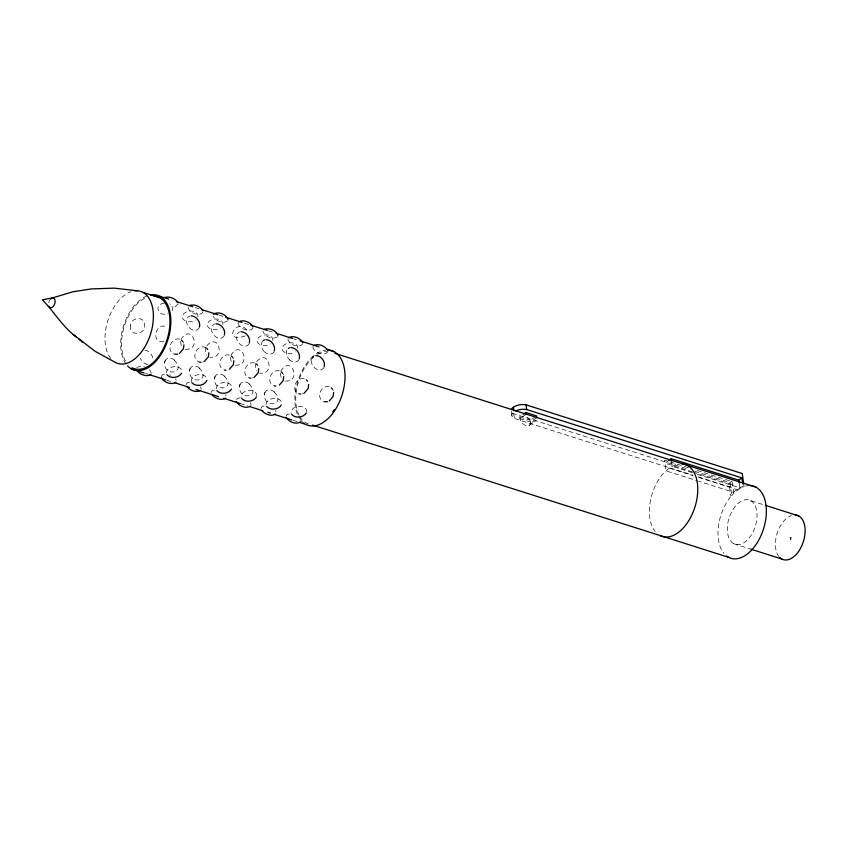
<?xml version="1.0" encoding="UTF-8"?>
<svg xmlns="http://www.w3.org/2000/svg" width="848" height="848" viewBox="0 0 848 848"><rect width="100%" height="100%" fill="white"/><g stroke="black" fill="none" stroke-linecap="round" stroke-linejoin="round"><path stroke-width="0.64" stroke-dasharray="4.24 3.18" d="M180.454 341.405L181.589 347.033M230.359 357.262L231.504 362.891M280.275 373.12L281.409 378.759M166.261 372.855C166.78 365.276 182.15 364.089 181.96 372.42M198.019 316.686C198.04 309.541 186.973 309.743 183.38 314.205C178.992 321.159 191.203 324.021 195.39 320.025M216.166 388.713C216.696 381.134 232.066 379.946 231.864 388.278M222.971 324.614C223.003 317.47 211.936 317.671 208.332 322.134C203.955 329.088 216.155 331.95 220.342 327.953M256.817 396.207C257.114 387.494 240.175 389.264 241.277 397.532M266.081 404.581C266.601 396.991 281.971 395.804 281.78 404.136M272.876 340.472C272.908 333.328 261.841 333.529 258.237 338.002C253.859 344.945 266.071 347.807 270.258 343.811M297.828 348.401C297.86 341.256 286.794 341.458 283.2 345.931C278.812 352.874 291.023 355.736 295.21 351.74M306.732 412.064C307.029 403.351 290.08 405.121 291.193 413.389M174.243 360.082C187.387 373.427 162.911 377.667 164.756 362.001M199.195 368.011C212.339 381.356 187.864 385.596 189.708 369.929M224.158 375.94C237.292 389.285 212.816 393.525 214.671 377.858M249.111 383.868C262.255 397.224 237.769 401.454 239.624 385.787M274.063 391.797C287.207 405.153 262.732 409.383 264.576 393.716M164.925 361.386C165.975 357.029 172.038 357.379 174.529 360.294M189.878 369.315C190.927 364.958 197.001 365.308 199.481 368.223M214.83 377.243C215.88 372.887 221.953 373.247 224.444 376.152M239.783 385.172C240.832 380.816 246.906 381.176 249.397 384.08M264.746 393.112C265.784 388.755 271.858 389.105 274.349 392.009M164.565 362.721L165.137 360.57M189.528 370.65L190.1 368.498M214.48 378.579L215.053 376.427M239.433 386.508L240.005 384.356M264.385 394.437L264.958 392.285M205.905 347.51L205.333 351.146L206.541 354.962M255.81 363.368L255.237 367.014L256.456 370.82M286.91 350.001C285.31 353.531 287.08 357.771 289.921 360.124M178.175 303.966L175.642 306.308L171.55 306.181M161.215 376.597L162.487 374.71L165.349 374.085M203.128 311.894C199.778 317.322 189.04 312.901 188.055 307.283M186.168 384.526L187.44 382.639L190.673 382.045M211.12 392.454L212.392 390.568L215.254 389.942M253.043 327.752C249.683 333.179 238.945 328.759 237.959 323.141M261.025 408.312L262.308 406.425L265.17 405.8M302.948 343.61C299.598 349.037 288.861 344.617 287.864 338.999M285.988 416.241L287.26 414.354L290.493 413.76M327.9 351.538C324.551 356.966 313.813 352.545 312.827 346.927M180.942 339.582C191.033 322.007 203.043 350.743 184.779 349.302M230.857 355.439C240.938 337.864 252.948 366.612 234.684 365.159M280.762 371.297C290.853 353.722 302.853 382.469 284.599 381.028M172.123 310.622L172.971 306.806L169.664 303.796M236.422 399.397L238.606 398.03L240.578 397.903M199.206 327.922C193.143 336.486 180.507 320.576 189.655 316.06M224.158 335.85C218.095 344.415 205.46 328.505 214.608 323.989M249.111 343.779C243.047 352.344 230.412 336.433 239.56 331.918M262.732 340.97C259.891 344.394 261.82 349.662 264.958 352.196M274.063 351.708C272.197 355.301 267.099 354.591 264.671 351.984M299.015 359.637C297.16 363.23 292.051 362.52 289.624 359.912M323.978 367.566C317.915 376.13 305.28 360.23 314.428 355.704M206.785 345.814C218.667 331.822 225.918 359.435 209.732 357.231M256.69 361.672C268.572 347.68 275.833 375.293 259.636 373.099M743.696 483.901L744.056 486.487L737.749 489.858L731.739 495.433L730.679 495.094L736.689 489.519L742.996 486.158L744.056 486.487A37.8 22.377 -72.4 0 1 749.038 485.544M675.443 464.683L669.136 468.054L663.125 473.629A37.8 22.377 -72.4 0 0 655.165 531.505M136.698 367.523L140.397 366.156L144.404 366.845M227.635 320.957C223.013 324.159 215.625 320.989 213.113 316.325M277.55 336.815C272.844 340.069 264.163 336.667 262.912 331.07M536.763 417.576L530.604 422.05A6.964 4.378 54 0 1 526.014 425.707A6.964 4.378 54 0 1 519.962 418.668L519.739 416.972L523.841 413.994M526.12 414.195L519.962 418.668L530.604 422.05L530.371 420.354L535.501 416.633M529.385 425.304L535.544 420.841M669.167 460.199L665.023 463.199L692.551 471.944M694.766 471.308L729.969 482.491L732.015 481.007M698.095 476.873L729.556 486.869L732.587 484.664L693.802 472.347M245.305 335.882C221.264 344.542 236.931 315.17 247.987 331.483M202.746 362.064L204.463 361.301M252.662 377.922L254.368 377.159M302.566 393.79L304.273 393.016M163.749 341.172C150.043 344.564 155.937 320.109 167.045 327.413M164.332 303.277C153.022 303.838 158.353 317.968 167.756 313.347M179.564 339.179C171.455 336.889 165.742 350.447 173.819 353.892M229.469 355.036C222.059 353.086 216.325 364.099 222.25 368.997M254.432 362.965C246.323 360.676 240.609 374.244 248.676 377.678M279.384 370.894C271.275 368.604 265.562 382.172 273.639 385.617M304.337 378.823C296.228 376.533 290.514 390.101 298.591 393.546M329.289 386.752C321.18 384.462 315.467 398.03 323.544 401.475M144.881 350.139C149.577 350.733 153.138 355.492 152.926 360.135M147.552 364.651L143.195 362.668L140.058 358.036M195.305 307.559L199.089 308.757M219.282 315.18L223.066 316.378M244.521 323.194L249.577 324.805M268.509 330.815L272.293 332.024M293.747 338.84L296.27 339.635M688.375 467.683L664.609 460.135L666.072 470.873L697.353 480.816M697.13 470.47L732.163 481.6L733.637 492.349L698.604 481.219M511.821 415.499L511.174 410.803A9.879 4.982 -7.8 0 0 513.75 413.792L688.481 469.315M519.739 416.972L530.371 420.354M692.307 472.728L672.284 466.368L671.764 462.531M697.31 474.318L740.898 488.172M512.786 413.082A9.879 4.982 -7.8 0 0 514.397 418.488L693.06 475.272M669.136 468.054L692.901 475.611M699.155 477.594L737.749 489.858M750.586 500.638A23.225 13.748 -72.4 0 1 748.583 538.628A23.225 13.748 -72.4 0 1 727.351 527.297A23.225 13.748 -72.4 0 1 750.586 500.638L764.154 504.952M733.764 543.738L751.021 549.218M145.464 373.438L147.987 374.233M166.918 380.254L170.702 381.452M240.122 403.51L247.69 405.916M293.122 420.354L298.178 421.965M169.568 374.837L170.66 375.251M206 347.86C197.807 342.836 189.878 358.089 198.771 361.82M149.545 369.749L151.336 373.268M332.48 389.02L333.275 390.589M282.564 373.162L283.37 374.731M232.659 357.305L233.465 358.874M182.755 341.447L183.55 343.005M300.351 418.53L301.061 420.852M275.399 410.602L276.003 411.799M250.436 402.673L251.156 404.984M225.483 394.744L226.098 395.942M200.531 386.815L201.252 389.126M175.578 378.886L176.183 380.084M191.372 381.674C190.461 373.841 205.428 371.689 206.976 379.3M739.149 482.724L739.848 487.844M729.969 482.491L731.739 495.433A37.8 22.377 -72.4 0 0 723.779 553.309M729.556 486.869L730.679 495.094M513.75 413.792L514.397 418.488M125.483 361.004A37.8 22.377 -72.4 0 1 124.444 325.897A37.8 22.377 -72.4 0 1 145.549 297.828M110.791 358.524A37.8 22.377 -72.4 0 1 107.611 321.424A37.8 22.377 -72.4 0 1 131.069 291.701M126.013 364.025A39.167 23.193 -72.4 0 1 123.66 325.664A39.167 23.193 -72.4 0 1 147.722 295.676M304.686 423.746A39.167 23.193 -72.4 0 1 298.326 416.294M297.309 413.983A39.167 23.193 -72.4 0 1 314.438 355.195M316.421 353.764A39.167 23.193 -72.4 0 1 325.78 350.129M778.952 556.585A23.225 13.748 -72.4 0 1 777.001 533.795A23.225 13.748 -72.4 0 1 791.417 515.531M48.771 302.662A5.077 3.01 -72.4 0 1 49.725 300.224M308.407 424.011A37.8 22.377 -72.4 0 1 299.651 416.347M299.09 415.297A37.8 22.377 -72.4 0 1 314.629 356.351M317.597 354.305A37.8 22.377 -72.4 0 1 326.809 351.369M536.254 420.014A6.964 4.378 54 0 1 527.382 417.195M130.539 325.547C128.43 335.66 144.086 335.882 144.478 326.342C146.513 316.272 130.974 316.092 130.539 325.547M790.877 538.173L790.802 539.699L790.251 537.473L791.905 536.053L790.877 538.173"/><path stroke-width="1.27" d="M199.418 327.095C200.923 321.964 196.354 315.922 191.023 315.848M224.37 335.024C225.875 329.893 221.307 323.851 215.975 323.777M249.323 342.952C250.838 337.822 246.27 331.78 240.927 331.706M274.286 350.881C275.791 345.761 271.222 339.709 265.89 339.635M299.238 358.81C300.743 353.69 296.175 347.638 290.843 347.563M324.19 366.739C325.696 361.619 321.127 355.566 315.795 355.492M206.912 380.349C204.569 385.882 195.75 387.133 191.839 382.649M181.514 373.29C178.652 378.049 170.586 378.982 166.886 374.721M231.419 389.147C228.568 393.907 220.491 394.839 216.791 390.578M256.382 397.076C253.52 401.846 245.454 402.768 241.744 398.507M281.335 405.005C278.473 409.775 270.406 410.697 266.696 406.436M306.287 412.934C303.425 417.704 295.358 418.626 291.659 414.365M213.41 314.258C218.063 310.919 226.66 314.332 228.091 319.823M175.886 382.151C171.349 385.448 163.993 382.257 161.374 377.72M300.658 421.806C296.122 425.092 288.765 421.901 286.147 417.375M150.827 374.381C146.98 377.137 141.563 374.858 138.224 372.198M238.468 322.028C243.132 319.049 250.255 322.092 252.874 326.618M200.743 390.239C196.397 393.154 190.196 390.398 187.005 386.858M288.373 337.896C293.048 334.907 300.16 337.949 302.778 342.475M225.695 398.168C221.36 401.083 215.148 398.327 211.958 394.786M313.336 345.825C318 342.836 325.113 345.878 327.741 350.404M250.648 406.097C245.984 409.086 238.86 406.044 236.242 401.507M275.6 414.025C271.265 416.94 265.064 414.195 261.862 410.644M523.841 413.994L525.898 412.51L536.53 415.891L536.763 417.576M669.167 460.199L671.234 458.694L738.788 480.159L741.873 477.922L742.678 483.805M263.41 340.525L264.512 339.847M288.362 348.454L289.475 347.775M179.5 353.372L183.391 348.899L183.921 344.839M204.463 361.301L208.354 356.828L208.873 352.768M229.416 369.23L233.306 364.757L233.836 360.697M254.368 377.159L258.258 372.685L258.788 368.626M279.321 385.087L283.211 380.614L283.741 376.554M304.273 393.016L308.163 388.543L308.693 384.483M329.236 400.956L333.126 396.472L333.646 392.412M164.491 297.521C169.356 296.005 175.483 298.39 178.006 302.831M189.443 305.46C194.309 303.934 200.435 306.319 202.969 310.76M264.311 329.247C269.314 327.72 276.607 330.307 277.996 335.681M177.794 354.135L174.381 354.157M327.519 401.719L324.106 401.729M199.333 362.085L200.997 362.34M224.285 370.014L225.96 370.269M249.238 377.943L250.913 378.197M274.201 385.872L275.865 386.126M299.153 393.801L300.817 394.055M137.259 290.769L114.215 288.14L91.033 288.945L72.652 291.85L52.088 298.03L42.4 299.832C54.134 311.863 62.699 326.904 76.405 337.122M511.386 409.584A9.879 4.982 -7.8 0 1 526.067 404.856L742.286 473.555L743.696 483.901M515.722 410.962A9.879 4.982 -7.8 0 1 526.714 409.552L741.873 477.922M159.965 296.323L168.794 299.132M176.373 301.538L192.782 306.753M201.612 309.562L218.021 314.778M225.589 317.184L241.998 322.399M250.838 325.197L267.247 330.413M276.077 333.222L292.486 338.437M300.054 340.843L318.986 346.864M326.565 349.27L334.133 351.676M142.888 292.337L159.466 297.606M334.886 353.34L755.875 487.112M765.384 505.344L798.668 515.923M751.021 549.218L781.845 559.012M312.541 425.092L728.474 557.263M131.578 369.018L144.192 373.035M149.248 374.636L165.657 379.851M174.487 382.66L189.634 387.472M195.941 389.476L218.657 396.694M223.713 398.295L240.122 403.51M250.213 406.722L262.838 410.729M267.883 412.34L270.406 413.135M274.19 414.343L291.86 419.961M299.439 422.368L305.746 424.371A39.167 23.193 -72.4 0 0 342.306 394.225A39.167 23.193 -72.4 0 0 328.303 350.054M73.257 334.462L95.061 351.273L115.498 362.478A37.8 22.377 -72.4 0 0 151.315 331.494A37.8 22.377 -72.4 0 0 134.832 290.843M78.885 339.189L82.415 342.157M331.303 387.833L332.48 389.02M306.351 379.893L307.527 381.091M281.388 371.965L282.564 373.162M256.435 364.036L257.612 365.234M231.483 356.107L232.659 357.305M206.53 348.178L207.707 349.376M181.578 340.249L182.755 341.447M738.788 480.159L739.149 482.724M671.234 458.694L671.584 461.248M526.067 404.856L526.714 409.552M525.898 412.51L526.12 414.195M513.4 407.252L513.877 410.782M50.435 299.227A5.077 3.01 -72.4 0 1 54.77 299.461A5.077 3.01 -72.4 0 1 53.244 306.425A5.077 3.01 -72.4 0 1 48.898 306.192M150.319 294.977A39.167 23.193 -72.4 0 1 167.83 339.857A39.167 23.193 -72.4 0 1 127.582 365.923M153.838 296.037A37.8 22.377 -72.4 0 1 167.342 338.659A37.8 22.377 -72.4 0 1 132.076 367.746M795.212 514.959A23.225 13.748 -72.4 0 1 802.876 543.07A23.225 13.748 -72.4 0 1 779.842 557.549M750.236 485.554A37.8 22.377 -72.4 0 1 763.147 530.053A37.8 22.377 -72.4 0 1 726.471 555.959M681.622 463.75A37.8 22.377 -72.4 0 1 695.137 506.373A37.8 22.377 -72.4 0 1 659.861 535.459M334.26 409.648A37.8 22.377 -72.4 0 1 332.755 411.81"/></g></svg>
